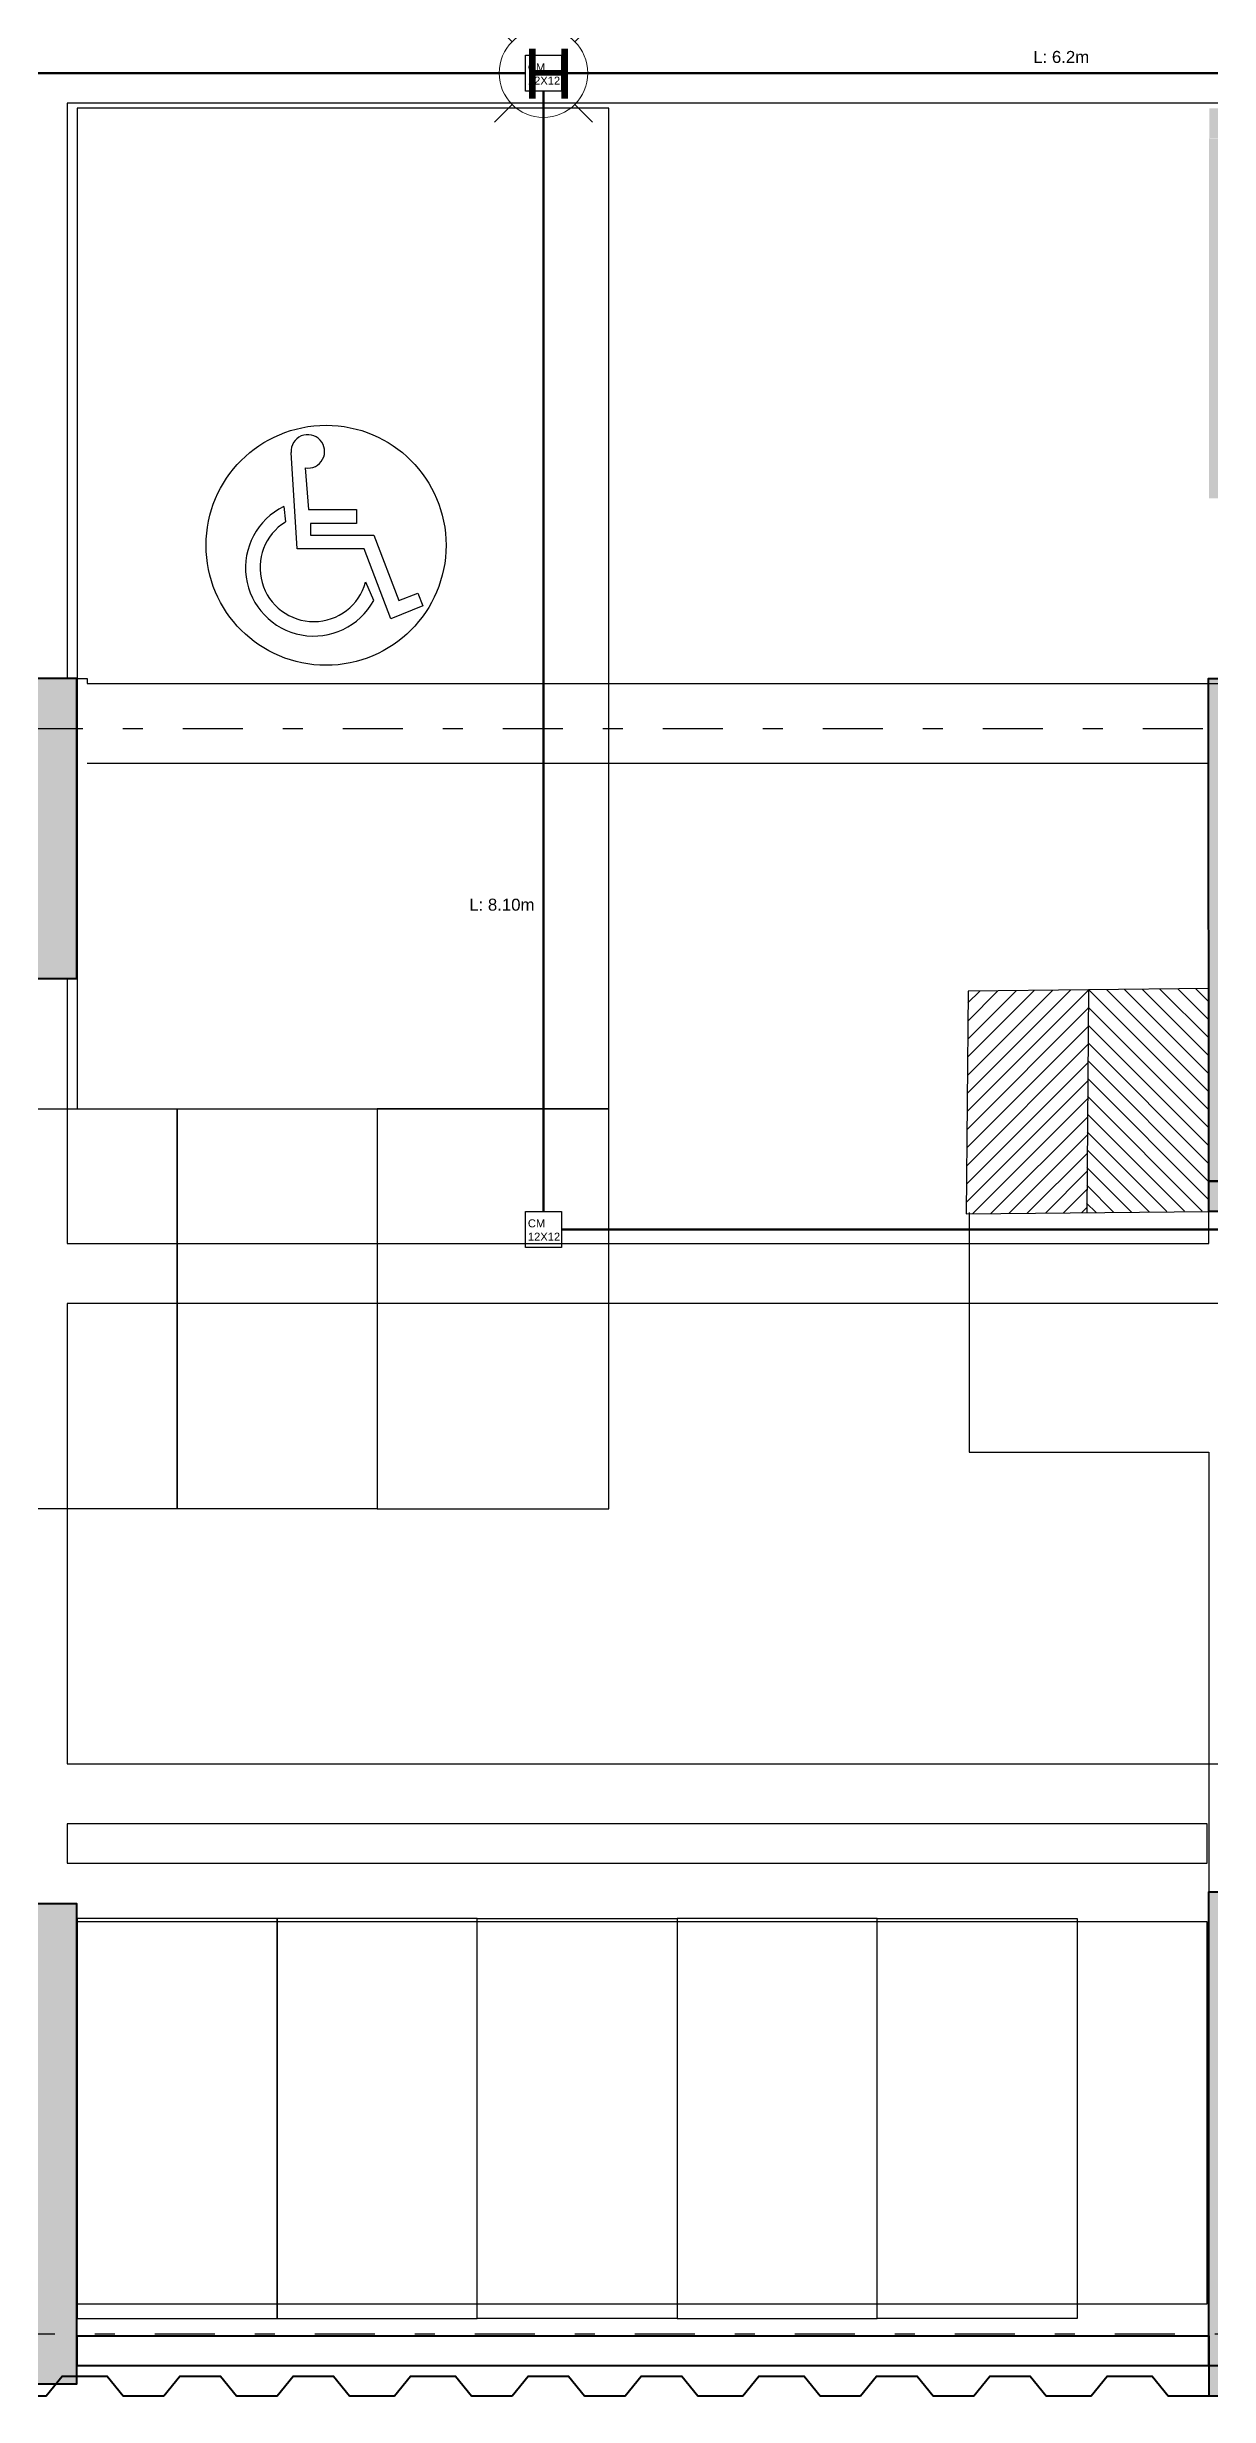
# Model space of a CAD drawing. Header units: millimetres. Extents: x 3781 to 4924, y 1639 to 1721.
# Drawn here: x 4020.17 to 4025.98, y 1650.19 to 1661.93 of the extents above; entities that cross this region are included whole.
import ezdxf

# ---------------------------------------------------------------- set-up
doc = ezdxf.new("R2010")
doc.units = ezdxf.units.MM
for name, pattern in [('CENTER', [0.7, 0.3, -0.2, 0, -0.2]), ('HIDDEN2', [0.1875, 0.125, -0.0625]), ('LLUVIAS', [10, 4, -2, 4])]:
    doc.linetypes.add(name, pattern=pattern)
for name, color, linetype in [('-parquead', 2, 'Continuous'), ('1amobla', 2, 'Continuous'), ('A-HATCH CONCRETO', 8, 'Continuous'), ('AS_GL DETECCION_MEZANINE', 7, 'Continuous'), ('AS_GL DETECCION_PISO 2', 7, 'Continuous'), ('E-P. MACIZA1', 2, 'HIDDEN2'), ('EJE-ESTRUCTURA', 1, 'CENTER'), ('H-muro', 251, 'Continuous'), ('HACHTCOLUMNA', 250, 'Continuous'), ('JCA_HATCH 254', 252, 'Continuous'), ('TEXTO 3', 3, 'Continuous')]:
    doc.layers.add(name, color=color, linetype=linetype)
for name, color, linetype, lineweight in [('Estructura', 6, 'Continuous', 40), ('Muro', 4, 'Continuous', 40), ('TEXTOS', 7, 'Continuous', 20)]:
    doc.layers.add(name, color=color, linetype=linetype, lineweight=lineweight)
doc.styles.get("Standard").update_dxf_attribs({"font": 'arial.ttf'})

# ---------------------------------------------------------------- blocks, each defined once
blk = doc.blocks.new('estructura etapa 3')
at = {"layer": 'HACHTCOLUMNA'}
h = blk.add_hatch(color=256, dxfattribs=at)
h.paths.add_polyline_path([(-91.651, -6658.124), (-91.651, -6657.624), (-92.35, -6657.624), (-92.35, -6658.124)])
h.paths.add_polyline_path([(-49.354, -6658.124), (-49.354, -6657.624), (-50.055, -6657.624), (-50.055, -6658.124)])
h.paths.add_polyline_path([(-56.053, -6658.124), (-56.053, -6657.624), (-56.753, -6657.624), (-56.753, -6658.124)])
h.paths.add_polyline_path([(-76.45, -6659.124), (-76.95, -6659.124), (-76.95, -6657.624), (-76.45, -6657.624)])
h.paths.add_polyline_path([(-83.95, -6659.124), (-84.45, -6659.124), (-84.45, -6657.624), (-83.95, -6657.624)])
h.paths.add_polyline_path([(-60.452, -6659.124), (-60.952, -6659.124), (-60.952, -6657.624), (-60.452, -6657.624)])
h.paths.add_polyline_path([(-67.95, -6659.124), (-68.45, -6659.124), (-68.45, -6657.624), (-67.95, -6657.624)])
h.paths.add_polyline_path([(-91.85, -6668.199), (-91.851, -6667.599), (-92.35, -6667.599), (-92.349, -6668.199)])
h.paths.add_polyline_path([(-49.354, -6668.199), (-49.354, -6667.599), (-49.854, -6667.599), (-49.854, -6668.199)])
h.paths.add_polyline_path([(-56.154, -6668.149), (-56.154, -6667.649), (-56.854, -6667.649), (-56.854, -6668.149)])
h.paths.add_polyline_path([(-59.952, -6667.649), (-59.952, -6668.149), (-61.452, -6668.149), (-61.452, -6667.649)])
h.paths.add_polyline_path([(-75.95, -6667.649), (-75.95, -6668.149), (-77.45, -6668.149), (-77.45, -6667.649)])
h.paths.add_polyline_path([(-68.95, -6667.649), (-68.95, -6668.149), (-67.45, -6668.149), (-67.45, -6667.649)])
h.paths.add_polyline_path([(-84.95, -6667.649), (-84.95, -6668.149), (-83.45, -6668.149), (-83.45, -6667.649)])
h.paths.add_polyline_path([(-91.85, -6676.199), (-91.85, -6675.599), (-92.349, -6675.599), (-92.349, -6676.199)])
h.paths.add_polyline_path([(-49.354, -6676.199), (-49.354, -6675.599), (-49.854, -6675.599), (-49.854, -6676.199)])
h.paths.add_polyline_path([(-56.154, -6676.149), (-56.154, -6675.649), (-56.754, -6675.649), (-56.754, -6676.149)])
h.paths.add_polyline_path([(-59.952, -6675.649), (-59.952, -6676.149), (-61.452, -6676.149), (-61.452, -6675.649)])
h.paths.add_polyline_path([(-75.95, -6675.649), (-75.95, -6676.149), (-77.45, -6676.149), (-77.45, -6675.649)])
h.paths.add_polyline_path([(-68.95, -6675.649), (-68.95, -6676.149), (-67.45, -6676.149), (-67.45, -6675.649)])
h.paths.add_polyline_path([(-84.95, -6675.649), (-84.95, -6676.149), (-83.45, -6676.149), (-83.45, -6675.649)])
h.paths.add_polyline_path([(-91.847, -6686.299), (-91.851, -6685.699), (-92.35, -6685.699), (-92.346, -6686.299)])
h.paths.add_polyline_path([(-49.354, -6686.299), (-49.354, -6685.699), (-49.854, -6685.699), (-49.854, -6686.299)])
h.paths.add_polyline_path([(-56.154, -6686.249), (-56.154, -6685.749), (-56.754, -6685.749), (-56.754, -6686.249)])
h.paths.add_polyline_path([(-59.952, -6685.749), (-59.952, -6686.249), (-61.452, -6686.249), (-61.452, -6685.749)])
h.paths.add_polyline_path([(-75.95, -6685.749), (-75.95, -6686.249), (-77.45, -6686.249), (-77.45, -6685.749)])
h.paths.add_polyline_path([(-68.95, -6685.749), (-68.95, -6686.249), (-67.45, -6686.249), (-67.45, -6685.749)])
h.paths.add_polyline_path([(-84.95, -6685.749), (-84.95, -6686.249), (-83.45, -6686.249), (-83.45, -6685.749)])
h.paths.add_polyline_path([(-49.353, -6694.294), (-49.354, -6693.699), (-49.855, -6693.699), (-49.854, -6694.294)])
h.paths.add_polyline_path([(-56.054, -6694.249), (-56.054, -6693.749), (-56.753, -6693.749), (-56.753, -6694.249)])
h.paths.add_polyline_path([(-91.651, -6694.249), (-91.651, -6693.749), (-92.35, -6693.749), (-92.35, -6694.249)])
h.paths.add_polyline_path([(-59.952, -6693.749), (-59.952, -6694.249), (-61.452, -6694.249), (-61.452, -6693.749)])
h.paths.add_polyline_path([(-75.95, -6693.749), (-75.95, -6694.249), (-77.45, -6694.249), (-77.45, -6693.749)])
h.paths.add_polyline_path([(-68.95, -6693.749), (-68.95, -6694.249), (-67.45, -6694.249), (-67.45, -6693.749)])
h.paths.add_polyline_path([(-84.95, -6693.749), (-84.95, -6694.249), (-83.45, -6694.249), (-83.45, -6693.749)])
h.paths.add_polyline_path([(-49.358, -6703.974), (-49.353, -6703.374), (-49.854, -6703.374), (-49.859, -6703.974)])
h.paths.add_polyline_path([(-56.054, -6703.924), (-56.054, -6703.424), (-56.753, -6703.424), (-56.753, -6703.924)])
h.paths.add_polyline_path([(-67.95, -6704.924), (-67.95, -6703.424), (-68.45, -6703.424), (-68.45, -6704.924)])
h.paths.add_polyline_path([(-91.651, -6703.924), (-91.651, -6703.424), (-92.35, -6703.424), (-92.35, -6703.924)])
h.paths.add_polyline_path([(-61.847, -6703.424), (-60.347, -6703.424), (-60.347, -6703.924), (-61.847, -6703.924)])
h.paths.add_polyline_path([(-83.95, -6704.924), (-83.95, -6703.424), (-84.45, -6703.424), (-84.45, -6704.924)])
h.paths.add_polyline_path([(-76.45, -6704.924), (-76.45, -6703.424), (-76.95, -6703.424), (-76.95, -6704.924)])
h.paths.add_polyline_path([(-49.354, -6711.949), (-49.354, -6711.449), (-50.054, -6711.449), (-50.054, -6711.949)])
h.paths.add_polyline_path([(-55.954, -6711.949), (-55.954, -6711.449), (-56.654, -6711.449), (-56.654, -6711.949)])
h.paths.add_polyline_path([(-91.65, -6711.949), (-91.65, -6711.449), (-92.35, -6711.449), (-92.35, -6711.949)])
h.paths.add_polyline_path([(-60.952, -6711.949), (-60.952, -6709.549), (-60.452, -6709.549), (-60.452, -6711.949)])
h.paths.add_polyline_path([(-68.45, -6709.549), (-68.45, -6711.949), (-67.95, -6711.949), (-67.95, -6709.549)])
h.paths.add_polyline_path([(-76.95, -6709.549), (-76.95, -6711.949), (-76.45, -6711.949), (-76.45, -6709.549)])
h.paths.add_polyline_path([(-83.95, -6709.549), (-83.95, -6711.949), (-84.45, -6711.949), (-84.45, -6709.549)])
at = {"layer": 'EJE-ESTRUCTURA'}
for p, q in [((-93.52, -6703.674), (-46.502, -6703.674)), ((-93.66, -6711.699), (-46.502, -6711.699))]:
    blk.add_line(p, q, dxfattribs=at)
at = {"layer": 'Estructura'}
for points in [[(-76.45, -6704.924), (-76.45, -6703.424), (-76.95, -6703.424), (-76.95, -6704.924)], [(-76.95, -6709.549), (-76.95, -6711.949), (-76.45, -6711.949), (-76.45, -6709.549)]]:
    blk.add_lwpolyline(points, close=True, dxfattribs=at)
blk = doc.blocks.new('discap')
at = {"layer": 'TEXTO 3', "color": 0, "linetype": 'Continuous'}
for p, q in [((-179169, -277469), (-179154, -277610)), ((-178353, -278322), (-178426, -278155))]:
    blk.add_line(p, q, dxfattribs=at)
blk.add_lwpolyline([(-178974, -277120), (-178946, -277498), (-178511, -277498), (-178511, -277624), (-178926, -277624), (-178926, -277730), (-178352, -277730), (-178127, -278321), (-177953, -278254), (-177909, -278371), (-178198, -278488), (-178440, -277852), (-179047, -277852), (-179102, -276980)], dxfattribs=at)
for centre, radius, start, end in [((-178951, -276970), 152, 261.2603, 183.6697), ((-178897, -278025), 619, 116.0954, 331.345), ((-178897, -278025), 488, 121.7945, 344.571)]:
    blk.add_arc(centre, radius, start, end, dxfattribs=at)
blk = doc.blocks.new('AS_Strobe-CEILING')
at = {"color": 0, "linetype": 'Continuous', "lineweight": 15}
for p, q in [((-0.1045, 0.1045), (-0.163, 0.163)), ((0.1045, 0.1045), (0.163, 0.163)), ((-0.1045, -0.1045), (-0.163, -0.163)), ((0.1045, -0.1045), (0.163, -0.163))]:
    blk.add_line(p, q, dxfattribs=at)
blk.add_ellipse((0, 0), major_axis=(0.1478, 0), ratio=1, dxfattribs=at)
blk = doc.blocks.new('Horne Strobe Cielo')
at = {"layer": 'AS_GL DETECCION_MEZANINE', "color": 1, "linetype": 'Continuous', "xscale": 1.5, "yscale": 1.5, "zscale": 1.5}
blk.add_blockref('AS_Strobe-CEILING', (-679.742, -2828), dxfattribs=at)
at = {"layer": '1amobla', "color": 7, "linetype": 'Continuous', "ltscale": 0.3, "true_color": 0xffffff, "insert": (-679.843, -2827.878), "char_height": 0.25, "width": 0.07916, "attachment_point": 1}
blk.add_mtext('H', dxfattribs=at)
blk = doc.blocks.new('Caja metalica de 12')
at = {"layer": '1amobla', "linetype": 'Continuous', "ltscale": 0.3}
blk.add_lwpolyline([(-1069.691, -2855.357), (-1069.511, -2855.357), (-1069.511, -2855.537), (-1069.691, -2855.537), (-1069.691, -2855.357)], dxfattribs=at)
at = {"layer": '1amobla', "color": 7, "linetype": 'Continuous', "ltscale": 0.3, "insert": (-1069.679, -2855.397), "char_height": 0.04, "width": 0.07916, "attachment_point": 1}
blk.add_mtext('CM 12X12', dxfattribs=at)

msp = doc.modelspace()

# ---------------------------------------------------------------- hatches: boundary and pattern name
at = {"layer": 'A-HATCH CONCRETO', "ltscale": 0.03}
h = msp.add_hatch(color=256, dxfattribs=at)
h.dxf.hatch_style = 1
h.paths.add_polyline_path([(4037.42, 1658.778), (4036.425, 1658.778), (4036.425, 1658.628), (4037.42, 1658.628)])
h.paths.add_polyline_path([(4038.42, 1661.477), (4038.42, 1657.977), (4038.57, 1657.977), (4038.57, 1661.477)])
h.paths.add_polyline_path([(4038.42, 1658.778), (4038.42, 1658.778), (4038.42, 1658.628), (4038.42, 1658.628)], flags=17)
h.paths.add_polyline_path([(4034.925, 1658.778), (4030.373, 1658.778), (4030.373, 1658.628), (4034.925, 1658.628)])
h.paths.add_polyline_path([(4033.224, 1658.628), (4033.224, 1658.628), (4033.074, 1658.628), (4033.074, 1658.628)], flags=17)
h.paths.add_polyline_path([(4033.224, 1656.264), (4033.074, 1656.264), (4033.074, 1657.625), (4033.224, 1657.625)])
h.paths.add_polyline_path([(4033.074, 1657.277), (4033.074, 1657.427), (4032.44, 1657.427), (4032.44, 1657.277)])
h.paths.add_polyline_path([(4030.986, 1657.277), (4030.986, 1657.427), (4031.64, 1657.427), (4031.64, 1657.277)])
h.paths.add_polyline_path([(4029.623, 1657.277), (4029.623, 1657.427), (4030.186, 1657.428), (4030.186, 1657.278)])
h.paths.add_polyline_path([(4029.926, 1656.265), (4029.776, 1656.265), (4029.776, 1657.277), (4029.926, 1657.277)])
h.paths.add_polyline_path([(4031.575, 1656.265), (4031.425, 1656.265), (4031.425, 1657.277), (4031.575, 1657.277)])
h.paths.add_polyline_path([(4025.982, 1656.264), (4033.224, 1656.264), (4033.224, 1656.114), (4025.982, 1656.114)])
h.paths.add_polyline_path([(4026.131, 1657.277), (4026.131, 1657.427), (4028.323, 1657.428), (4028.323, 1657.278)])
h.paths.add_polyline_path([(4025.982, 1656.264), (4025.98, 1658.778), (4026.13, 1658.777), (4026.13, 1658.627), (4026.131, 1658.627), (4026.132, 1656.264)])
h.paths.add_polyline_path([(4026.883, 1656.265), (4026.733, 1656.265), (4026.733, 1656.264), (4026.883, 1656.264)])
h.paths.add_polyline_path([(4025.983, 1661.478), (4025.983, 1659.678), (4026.128, 1659.678), (4026.133, 1661.478)])
h.paths.add_polyline_path([(4030.524, 1658.778), (4030.373, 1658.778), (4030.373, 1659.78), (4028.471, 1659.779), (4028.473, 1658.778), (4028.323, 1658.778), (4028.32, 1659.928), (4029.273, 1659.928), (4029.273, 1661.477), (4029.423, 1661.477), (4029.423, 1659.928), (4030.373, 1659.928), (4030.373, 1661.477), (4030.524, 1661.477)])
h.paths.add_polyline_path([(4031.323, 1658.778), (4031.474, 1658.778), (4031.474, 1658.778)])
h.paths.add_polyline_path([(4025.984, 1661.477), (4043.572, 1661.477), (4043.572, 1661.627), (4025.984, 1661.627)])
h.paths.add_polyline_path([(4047.268, 1661.477), (4045.371, 1661.477), (4045.371, 1661.627), (4047.268, 1661.627)])
h.paths.add_polyline_path([(4047.418, 1704.478), (4047.268, 1704.478), (4047.268, 1653.695), (4045.678, 1653.695), (4045.678, 1655.708), (4046.368, 1655.708), (4046.368, 1655.858), (4045.528, 1655.858), (4045.528, 1652.095), (4046.518, 1652.095), (4046.518, 1652.245), (4045.678, 1652.245), (4045.678, 1653.545), (4047.268, 1653.544), (4047.268, 1650.753), (4047.418, 1650.753)])
h.paths.add_polyline_path([(4026.783, 1652.713), (4026.81, 1652.563), (4026.132, 1652.563), (4026.132, 1650.343), (4025.982, 1650.343), (4025.982, 1652.713)])
h.paths.add_polyline_path([(4029.32, 1652.713), (4029.348, 1652.563), (4027.785, 1652.563), (4027.814, 1652.713)])
h.paths.add_polyline_path([(4031.537, 1652.713), (4031.566, 1652.563), (4030.322, 1652.563), (4030.351, 1652.713)])
h.paths.add_polyline_path([(4030.875, 1650.343), (4031.025, 1650.343), (4031.025, 1650.368), (4031.025, 1652.563), (4030.875, 1652.563), (4030.875, 1650.368)])
h.paths.add_polyline_path([(4032.577, 1652.713), (4032.551, 1652.563), (4033.174, 1652.563), (4033.174, 1650.343), (4033.324, 1650.343), (4033.324, 1652.713)])
h.paths.add_polyline_path([(4025.982, 1650.193), (4033.324, 1650.193), (4033.324, 1650.343), (4025.982, 1650.343)])
h.paths.add_polyline_path([(4007.362, 1704.478), (4007.362, 1704.628), (4002.537, 1704.628), (4002.537, 1704.478)])
h.paths.add_polyline_path([(4036.832, 1701.323), (4036.682, 1701.323), (4036.682, 1704.478), (4036.832, 1704.478)])
h.paths.add_polyline_path([(4035.97, 1701.473), (4035.82, 1701.473), (4035.82, 1703.078), (4035.97, 1703.078)])
h.paths.add_polyline_path([(4028.323, 1701.323), (4028.323, 1701.473), (4036.682, 1701.473), (4036.682, 1701.323)])
h.paths.add_polyline_path([(4035.82, 1704.128), (4035.82, 1704.278)])
h.paths.add_polyline_path([(4028.473, 1702.47), (4028.323, 1702.47), (4028.323, 1703.078), (4028.473, 1703.078)], flags=0)
h.paths.add_polyline_path([(4028.473, 1702.47), (4028.323, 1702.47), (4028.323, 1703.078), (4028.473, 1703.078)], flags=17)
h.paths.add_polyline_path([(4028.473, 1702.47), (4028.323, 1702.47), (4028.323, 1703.078), (4028.473, 1703.078)], flags=17)
at = {"layer": 'JCA_HATCH 254'}
h = msp.add_hatch(dxfattribs=at)
h.set_pattern_fill('ANSI31', color=256, scale=0.02, style=0)
h.set_pattern_definition([(45, (4140.50896, 5061.54672), (-0.0449012806, 0.0449012806), [])])
h.paths.add_polyline_path([(4025.38, 1657.22), (4024.778, 1657.214), (4024.769, 1656.101), (4025.37, 1656.108)])
h = msp.add_hatch(dxfattribs=at)
h.set_pattern_fill('ANSI31', color=256, scale=0.02, angle=90, style=0)
h.set_pattern_definition([(135, (4140.350014, 5060.98679), (-0.0449012806, -0.0449012806), [])])
h.paths.add_polyline_path([(4025.38, 1657.221), (4025.981, 1657.228), (4025.982, 1656.116), (4025.37, 1656.107)])

# ---------------------------------------------------------------- linework, layer by layer
at = {"layer": '-parquead'}
for points in [[(4020.323, 1661.627), (4020.323, 1656.627), (4022.982, 1656.627), (4022.982, 1661.627)], [(4020.823, 1654.627), (4019.823, 1654.627), (4019.823, 1656.627), (4020.823, 1656.627)], [(4021.823, 1654.627), (4020.823, 1654.627), (4020.823, 1656.627), (4021.823, 1656.627)], [(4021.823, 1654.627), (4022.982, 1654.627), (4022.982, 1656.627), (4021.823, 1656.627)], [(4021.323, 1652.58), (4020.323, 1652.58), (4020.323, 1650.58), (4021.323, 1650.58)], [(4022.323, 1652.58), (4021.323, 1652.58), (4021.323, 1650.58), (4022.323, 1650.58)], [(4022.323, 1652.58), (4023.323, 1652.58), (4023.323, 1650.58), (4022.323, 1650.58)], [(4024.323, 1652.58), (4023.323, 1652.58), (4023.323, 1650.58), (4024.323, 1650.58)], [(4024.323, 1652.58), (4025.323, 1652.58), (4025.323, 1650.58), (4024.323, 1650.58)]]:
    msp.add_lwpolyline(points, close=True, dxfattribs=at)
msp.add_lwpolyline([(4024.784, 1656.108), (4024.784, 1654.911), (4025.982, 1654.911), (4025.982, 1652.713)], dxfattribs=at)
at = {"layer": '1amobla', "color": 7, "linetype": 'Continuous', "ltscale": 0.3, "true_color": 0xffffff}
for points in [[(4022.565, 1661.893), (4022.745, 1661.893), (4022.745, 1661.713), (4022.565, 1661.713), (4022.565, 1661.893)], [(4022.565, 1661.893), (4022.745, 1661.893), (4022.745, 1661.713), (4022.565, 1661.713), (4022.565, 1661.893)], [(4022.565, 1661.893), (4022.745, 1661.893), (4022.745, 1661.713), (4022.565, 1661.713), (4022.565, 1661.893)], [(4033.224, 1657.625), (4033.224, 1656.114), (4025.982, 1656.11), (4025.98, 1658.778)], [(4022.565, 1656.114), (4022.745, 1656.114), (4022.745, 1655.934), (4022.565, 1655.934), (4022.565, 1656.114)], [(4022.565, 1656.114), (4022.745, 1656.114), (4022.745, 1655.934), (4022.565, 1655.934), (4022.565, 1656.114)], [(4022.565, 1656.114), (4022.745, 1656.114), (4022.745, 1655.934), (4022.565, 1655.934), (4022.565, 1656.114)]]:
    msp.add_lwpolyline(points, dxfattribs=at)
at = {"layer": 'AS_GL DETECCION_PISO 2', "color": 5, "linetype": 'Continuous', "lineweight": 50}
for p, q in [((4022.565, 1661.803), (4008.24, 1661.803)), ((4022.745, 1661.803), (4027.228, 1661.803)), ((4022.655, 1656.114), (4022.655, 1661.713)), ((4031.245, 1656.024), (4022.745, 1656.024))]:
    msp.add_line(p, q, dxfattribs=at)
at = {"layer": 'E-P. MACIZA1', "color": 7, "linetype": 'LLUVIAS', "ltscale": 3, "true_color": 0xffffff}
for points in [[(4028.321, 1658.753), (4028.321, 1658.778), (4028.373, 1658.778), (4028.373, 1661.653), (4020.273, 1661.653), (4020.273, 1658.778), (4020.373, 1658.778), (4020.373, 1658.753)], [(4020.273, 1655.653), (4020.273, 1653.353), (4028.373, 1653.353), (4028.373, 1655.653)], [(4020.273, 1653.053), (4020.273, 1652.856), (4025.973, 1652.856), (4025.973, 1653.053)], [(4020.323, 1652.563), (4020.323, 1650.653), (4025.973, 1650.653), (4025.973, 1652.563)]]:
    msp.add_lwpolyline(points, close=True, dxfattribs=at)
msp.add_lwpolyline([(4020.273, 1657.278), (4020.273, 1655.953), (4025.982, 1655.953), (4025.982, 1658.353), (4020.373, 1658.353)], dxfattribs=at)
at = {"layer": 'H-muro', "color": 252}
msp.add_circle((4021.568, 1659.443), 0.6, dxfattribs=at)
msp.add_circle((4021.568, 1659.443), 0.6, dxfattribs=at)
at = {"layer": 'JCA_HATCH 254', "color": 1}
msp.add_line((4025.38, 1657.221), (4025.371, 1656.108), dxfattribs=at)
msp.add_lwpolyline([(4025.981, 1657.228), (4024.778, 1657.214), (4024.769, 1656.101), (4025.982, 1656.114)], close=True, dxfattribs=at)
at = {"layer": 'Muro'}
for points in [[(4025.982, 1656.264), (4025.98, 1658.778), (4026.13, 1658.778), (4026.132, 1656.264)], [(4025.982, 1656.264), (4033.224, 1656.264), (4033.224, 1656.114), (4025.982, 1656.114)], [(4026.783, 1652.713), (4026.81, 1652.563), (4026.132, 1652.563), (4026.132, 1650.343), (4025.982, 1650.343), (4025.982, 1652.713)], [(4025.982, 1650.493), (4025.982, 1650.343), (4020.323, 1650.343), (4020.323, 1650.493)], [(4025.982, 1650.193), (4033.324, 1650.193), (4033.324, 1650.343), (4025.982, 1650.343)]]:
    msp.add_lwpolyline(points, close=True, dxfattribs=at)
at = {"layer": 'Muro', "color": 3}
for points in [[(4019.016, 1650.193), (4019.096, 1650.292), (4019.298, 1650.292), (4019.378, 1650.193), (4019.581, 1650.193), (4019.661, 1650.292), (4019.864, 1650.292), (4019.944, 1650.193), (4020.169, 1650.193), (4020.249, 1650.292), (4020.474, 1650.292), (4020.554, 1650.193), (4020.757, 1650.193)], [(4020.757, 1650.193), (4020.837, 1650.292), (4021.04, 1650.292), (4021.12, 1650.193), (4021.323, 1650.193), (4021.403, 1650.292), (4021.605, 1650.292), (4021.685, 1650.193), (4021.911, 1650.193), (4021.991, 1650.292), (4022.216, 1650.292), (4022.296, 1650.193), (4022.499, 1650.193)], [(4022.499, 1650.193), (4022.579, 1650.292), (4022.781, 1650.292), (4022.861, 1650.193), (4023.064, 1650.193), (4023.144, 1650.292), (4023.347, 1650.292), (4023.427, 1650.193), (4023.652, 1650.193), (4023.732, 1650.292), (4023.958, 1650.292), (4024.038, 1650.193), (4024.24, 1650.193)], [(4024.24, 1650.193), (4024.32, 1650.292), (4024.523, 1650.292), (4024.603, 1650.193), (4024.806, 1650.193), (4024.886, 1650.292), (4025.089, 1650.292), (4025.169, 1650.193), (4025.394, 1650.193), (4025.474, 1650.292), (4025.699, 1650.292), (4025.779, 1650.193), (4025.982, 1650.193)]]:
    msp.add_lwpolyline(points, dxfattribs=at)

# ---------------------------------------------------------------- block references
at = {"layer": '1amobla', "color": 7, "linetype": 'Continuous', "true_color": 0xffffff}
for name, p in [('Horne Strobe Cielo', (4702.397, 4489.803)), ('Caja metalica de 12', (5092.256, 4517.249)), ('Caja metalica de 12', (5092.256, 4511.471))]:
    msp.add_blockref(name, p, dxfattribs=at)
at = {"layer": 'AS_GL DETECCION_PISO 2', "color": 5, "linetype": 'Continuous', "lineweight": 50}
msp.add_blockref('estructura etapa 3', (4096.772, 8362.202), dxfattribs=at)
at = {"layer": 'H-muro', "color": 252, "xscale": 0.0005512069662100001, "yscale": 0.0005512069662100001, "zscale": 0.0005512069662100001}
msp.add_blockref('discap', (4120.116, 1812.58), dxfattribs=at)

# ---------------------------------------------------------------- texts
at = {"layer": '1amobla', "color": 7, "linetype": 'Continuous', "ltscale": 0.3, "true_color": 0xffffff, "insert": (4022.577, 1656.074), "char_height": 0.04, "width": 0.07916, "attachment_point": 1}
msp.add_mtext('CM 12X12', dxfattribs=at)
msp.add_mtext('CM 12X12', dxfattribs=at)
at = {"layer": 'TEXTOS'}
for s, p in [('L: 6.2m', (4025.104, 1661.854)), ('L: 8.10m', (4022.284, 1657.617))]:
    msp.add_text(s, height=0.06, rotation=359.9331, dxfattribs=at).set_placement(p)

doc.saveas('drawing.dxf')
